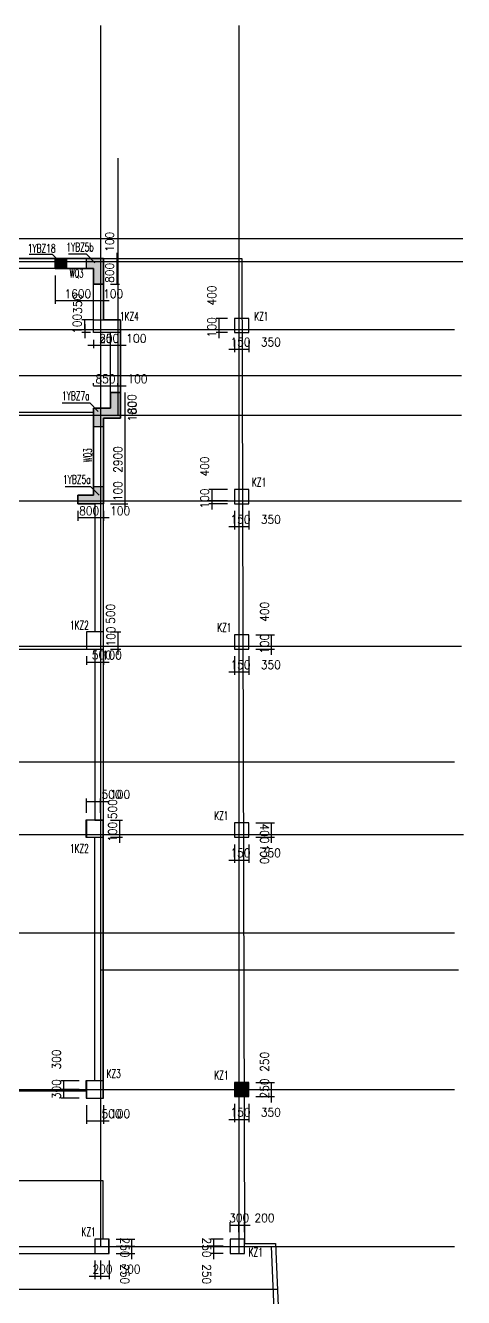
# Model space of a CAD drawing. Extents: x 387171 to 699106, y 11966 to 245688.
# Drawn here: x 649471 to 664839, y 194291 to 238913 of the extents above; entities that cross this region are included whole.
import ezdxf
from ezdxf.enums import TextEntityAlignment as Align

# ---------------------------------------------------------------- set-up
doc = ezdxf.new("R2010")
doc.units = 0
doc.header["$LTSCALE"] = 100
doc.header["$MEASUREMENT"] = 0
for name, color, linetype in [('b边缘构件', 235, 'Continuous'), ('COLU', 7, 'Continuous'), ('colu-主楼', 7, 'Continuous'), ('DIM', 3, 'Continuous'), ('DOTE', 253, 'Continuous'), ('HATCH', 254, 'Continuous'), ('h后浇带', 51, 'Continuous'), ('NUM', 7, 'Continuous'), ('Q-TEXT', 2, 'Continuous'), ('TEXT', 7, 'Continuous'), ('THIN', 7, 'Continuous'), ('wall-主楼', 2, 'Continuous'), ('Y阴影', 254, 'Continuous'), ('小尺寸', 4, 'Continuous'), ('柱标注', 2, 'Continuous')]:
    doc.layers.add(name, color=color, linetype=linetype)
doc.styles.get("Standard").update_dxf_attribs({"font": 'standard'})
doc.dimstyles.get("Standard").update_dxf_attribs({"dimtxt": 300, "dimasz": 100, "dimexe": 100, "dimexo": 250, "dimgap": 100, "dimtad": 0, "dimtoh": 1, "dimdec": 0, "dimdsep": 46, "dimcen": 0.09, "dimclrt": 7, "dimadec": 0, "dimazin": 0, "dimtfac": 1, "dimtdec": 4, "dimtofl": 0, "dimtmove": 0, "dimatfit": 3, "dimfxl": 1, "dimtolj": 1, "dimtzin": 0, "dimarcsym": 0})

# ---------------------------------------------------------------- blocks, each defined once
blk = doc.blocks.new('*D2260')
at = {"layer": '小尺寸', "color": 0, "linetype": 'ByBlock', "lineweight": -2}
for p, q in [((652108, 221888), (652108, 221537)), ((652208, 221888), (652208, 221537)), ((652408, 221637), (651908, 221637))]:
    blk.add_line(p, q, dxfattribs=at)
for points in [[(652108, 221637), (652008, 221620), (652008, 221653)], [(652208, 221637), (652308, 221653), (652308, 221620)]]:
    blk.add_solid(points, dxfattribs=at)
at = {"layer": '小尺寸', "color": 7, "linetype": 'Continuous', "lineweight": -2, "insert": (652798, 221887), "char_height": 300, "width": 476.67, "attachment_point": 5, "rotation": 360}
blk.add_mtext('100', dxfattribs=at)
blk = doc.blocks.new('*D2007')
at = {"layer": '小尺寸', "color": 0, "linetype": 'ByBlock', "lineweight": -2}
for p, q in [((651308, 221888), (651308, 221537)), ((652108, 221888), (652108, 221537)), ((652108, 221637), (651308, 221637))]:
    blk.add_line(p, q, dxfattribs=at)
for points in [[(651308, 221637), (651408, 221653), (651408, 221620)], [(652108, 221637), (652008, 221620), (652008, 221653)]]:
    blk.add_solid(points, dxfattribs=at)
at = {"layer": '小尺寸', "color": 7, "linetype": 'Continuous', "lineweight": -2, "insert": (651708, 221887), "char_height": 300, "width": 566.67, "attachment_point": 5, "rotation": 360}
blk.add_mtext('800', dxfattribs=at)
blk = doc.blocks.new('*D2186')
at = {"layer": '小尺寸', "color": 0, "linetype": 'ByBlock', "lineweight": -2}
for p, q in [((651858, 228238), (651451, 228238)), ((651758, 228138), (651451, 228138)), ((651551, 228438), (651551, 227938))]:
    blk.add_line(p, q, dxfattribs=at)
for points in [[(651551, 228238), (651534, 228338), (651567, 228338)], [(651551, 228138), (651567, 228038), (651534, 228038)]]:
    blk.add_solid(points, dxfattribs=at)
at = {"layer": '小尺寸', "color": 7, "linetype": 'Continuous', "lineweight": -2, "insert": (651286, 228443), "char_height": 300, "width": 476.67, "attachment_point": 5, "rotation": 90}
blk.add_mtext('100', dxfattribs=at)
blk = doc.blocks.new('*D3093')
at = {"layer": '小尺寸', "color": 0, "linetype": 'ByBlock', "lineweight": -2}
for p, q in [((653008, 227688), (652508, 227688)), ((652708, 227888), (652708, 227588)), ((652808, 227888), (652808, 227588))]:
    blk.add_line(p, q, dxfattribs=at)
for points in [[(652708, 227688), (652608, 227671), (652608, 227704)], [(652808, 227688), (652908, 227704), (652908, 227671)]]:
    blk.add_solid(points, dxfattribs=at)
at = {"layer": '小尺寸', "color": 7, "linetype": 'Continuous', "lineweight": -2, "insert": (653361, 227937), "char_height": 300, "width": 476.67, "attachment_point": 5, "rotation": 360}
blk.add_mtext('100', dxfattribs=at)
blk = doc.blocks.new('*D2681')
at = {"layer": '小尺寸', "color": 0, "linetype": 'ByBlock', "lineweight": -2}
for p, q in [((652108, 227888), (652108, 227588)), ((652708, 227688), (652108, 227688)), ((652708, 227888), (652708, 227588))]:
    blk.add_line(p, q, dxfattribs=at)
for points in [[(652108, 227688), (652208, 227704), (652208, 227671)], [(652708, 227688), (652608, 227671), (652608, 227704)]]:
    blk.add_solid(points, dxfattribs=at)
at = {"layer": '小尺寸', "color": 7, "linetype": 'Continuous', "lineweight": -2, "insert": (652408, 227938), "char_height": 300, "width": 556.67, "attachment_point": 5, "rotation": 360}
blk.add_mtext('600', dxfattribs=at)
blk = doc.blocks.new('*D3566')
at = {"layer": '小尺寸', "color": 0, "linetype": 'ByBlock', "lineweight": -2}
for p, q in [((652308, 227688), (651658, 227688)), ((651858, 227888), (651858, 227588)), ((652108, 227888), (652108, 227588))]:
    blk.add_line(p, q, dxfattribs=at)
for points in [[(651858, 227688), (651758, 227671), (651758, 227704)], [(652108, 227688), (652208, 227704), (652208, 227671)]]:
    blk.add_solid(points, dxfattribs=at)
at = {"layer": '小尺寸', "color": 7, "linetype": 'Continuous', "lineweight": -2, "insert": (652412, 227932), "char_height": 300, "width": 566.67, "attachment_point": 5, "rotation": 360}
blk.add_mtext('250', dxfattribs=at)
blk = doc.blocks.new('*D3197')
at = {"layer": '小尺寸', "color": 0, "linetype": 'ByBlock', "lineweight": -2}
for p, q in [((652458, 230737), (652776, 230737)), ((652676, 230937), (652676, 230437)), ((652458, 230637), (652776, 230637))]:
    blk.add_line(p, q, dxfattribs=at)
for points in [[(652676, 230737), (652660, 230837), (652693, 230837)], [(652676, 230637), (652693, 230537), (652660, 230537)]]:
    blk.add_solid(points, dxfattribs=at)
at = {"layer": '小尺寸', "color": 7, "linetype": 'Continuous', "lineweight": -2, "insert": (652426, 231327), "char_height": 300, "width": 476.67, "attachment_point": 5, "rotation": 90}
blk.add_mtext('100', dxfattribs=at)
blk = doc.blocks.new('*D4065')
at = {"layer": '小尺寸', "color": 0, "linetype": 'ByBlock', "lineweight": -2}
for p, q in [((652458, 230637), (652776, 230637)), ((652676, 230637), (652676, 229837)), ((652458, 229837), (652776, 229837))]:
    blk.add_line(p, q, dxfattribs=at)
for points in [[(652676, 230637), (652693, 230537), (652660, 230537)], [(652676, 229837), (652660, 229937), (652693, 229937)]]:
    blk.add_solid(points, dxfattribs=at)
at = {"layer": '小尺寸', "color": 7, "linetype": 'Continuous', "lineweight": -2, "insert": (652426, 230237), "char_height": 300, "width": 566.67, "attachment_point": 5, "rotation": 90}
blk.add_mtext('800', dxfattribs=at)
blk = doc.blocks.new('*D3678')
at = {"layer": '小尺寸', "color": 0, "linetype": 'ByBlock', "lineweight": -2}
for p, q in [((652108, 229588), (652108, 229152)), ((652208, 229588), (652208, 229152)), ((652408, 229252), (651908, 229252))]:
    blk.add_line(p, q, dxfattribs=at)
for points in [[(652108, 229252), (652008, 229236), (652008, 229269)], [(652208, 229252), (652308, 229269), (652308, 229236)]]:
    blk.add_solid(points, dxfattribs=at)
at = {"layer": '小尺寸', "color": 7, "linetype": 'Continuous', "lineweight": -2, "insert": (652546, 229502), "char_height": 300, "width": 476.67, "attachment_point": 5, "rotation": 360}
blk.add_mtext('100', dxfattribs=at)
blk = doc.blocks.new('*D11')
at = {"layer": '小尺寸', "color": 0, "linetype": 'ByBlock', "lineweight": -2}
for p, q in [((650508, 230138), (650508, 229152)), ((652108, 229588), (652108, 229152)), ((652108, 229252), (650508, 229252))]:
    blk.add_line(p, q, dxfattribs=at)
for points in [[(650508, 229252), (650608, 229269), (650608, 229236)], [(652108, 229252), (652008, 229236), (652008, 229269)]]:
    blk.add_solid(points, dxfattribs=at)
at = {"layer": '小尺寸', "color": 7, "linetype": 'Continuous', "lineweight": -2, "insert": (651308, 229502), "char_height": 300, "width": 685, "attachment_point": 5, "rotation": 360}
blk.add_mtext('1600', dxfattribs=at)
blk = doc.blocks.new('*D3955')
at = {"layer": '小尺寸', "color": 0, "linetype": 'ByBlock', "lineweight": -2}
for p, q in [((652958, 222238), (653065, 222238)), ((652965, 221938), (652965, 222438)), ((652458, 222138), (653065, 222138))]:
    blk.add_line(p, q, dxfattribs=at)
for points in [[(652965, 222238), (652948, 222338), (652982, 222338)], [(652965, 222138), (652982, 222038), (652948, 222038)]]:
    blk.add_solid(points, dxfattribs=at)
at = {"layer": '小尺寸', "color": 7, "linetype": 'Continuous', "lineweight": -2, "insert": (652715, 222576), "char_height": 300, "width": 476.67, "attachment_point": 5, "rotation": 90}
blk.add_mtext('100', dxfattribs=at)
blk = doc.blocks.new('*D115')
at = {"layer": '小尺寸', "color": 0, "linetype": 'ByBlock', "lineweight": -2}
for p, q in [((652965, 222238), (652965, 225138)), ((653058, 225138), (653065, 225138)), ((652958, 222238), (653065, 222238))]:
    blk.add_line(p, q, dxfattribs=at)
for points in [[(652965, 225138), (652982, 225038), (652948, 225038)], [(652965, 222238), (652948, 222338), (652982, 222338)]]:
    blk.add_solid(points, dxfattribs=at)
at = {"layer": '小尺寸', "color": 7, "linetype": 'Continuous', "lineweight": -2, "insert": (652715, 223688), "char_height": 300, "width": 775, "attachment_point": 5, "rotation": 90}
blk.add_mtext('2900', dxfattribs=at)
blk = doc.blocks.new('*D4432')
at = {"layer": '小尺寸', "color": 0, "linetype": 'ByBlock', "lineweight": -2}
for p, q in [((652965, 224938), (652965, 225438)), ((653058, 225238), (653065, 225238)), ((653058, 225138), (653065, 225138))]:
    blk.add_line(p, q, dxfattribs=at)
for points in [[(652965, 225238), (652948, 225338), (652982, 225338)], [(652965, 225138), (652982, 225038), (652948, 225038)]]:
    blk.add_solid(points, dxfattribs=at)
at = {"layer": '小尺寸', "color": 7, "linetype": 'Continuous', "lineweight": -2, "insert": (653222, 225377), "char_height": 300, "width": 476.67, "attachment_point": 5, "rotation": 90}
blk.add_mtext('100', dxfattribs=at)
blk = doc.blocks.new('*D614')
at = {"layer": '小尺寸', "color": 0, "linetype": 'ByBlock', "lineweight": -2}
for p, q in [((652965, 225238), (652965, 226038)), ((653058, 226038), (653065, 226038)), ((653058, 225238), (653065, 225238))]:
    blk.add_line(p, q, dxfattribs=at)
for points in [[(652965, 226038), (652982, 225938), (652948, 225938)], [(652965, 225238), (652948, 225338), (652982, 225338)]]:
    blk.add_solid(points, dxfattribs=at)
at = {"layer": '小尺寸', "color": 7, "linetype": 'Continuous', "lineweight": -2, "insert": (653207, 225632), "char_height": 300, "width": 566.67, "attachment_point": 5, "rotation": 90}
blk.add_mtext('800', dxfattribs=at)
blk = doc.blocks.new('*D370')
at = {"layer": '小尺寸', "color": 0, "linetype": 'ByBlock', "lineweight": -2}
for p, q in [((653008, 226264), (652508, 226264)), ((652708, 226288), (652708, 226364)), ((652808, 226288), (652808, 226364))]:
    blk.add_line(p, q, dxfattribs=at)
for points in [[(652708, 226264), (652608, 226248), (652608, 226281)], [(652808, 226264), (652908, 226281), (652908, 226248)]]:
    blk.add_solid(points, dxfattribs=at)
at = {"layer": '小尺寸', "color": 7, "linetype": 'Continuous', "lineweight": -2, "insert": (653398, 226514), "char_height": 300, "width": 476.67, "attachment_point": 5, "rotation": 360}
blk.add_mtext('100', dxfattribs=at)
blk = doc.blocks.new('*D1117')
at = {"layer": '小尺寸', "color": 0, "linetype": 'ByBlock', "lineweight": -2}
for p, q in [((651858, 226288), (651858, 226364)), ((652708, 226264), (651858, 226264)), ((652708, 226288), (652708, 226364))]:
    blk.add_line(p, q, dxfattribs=at)
for points in [[(651858, 226264), (651958, 226281), (651958, 226248)], [(652708, 226264), (652608, 226248), (652608, 226281)]]:
    blk.add_solid(points, dxfattribs=at)
at = {"layer": '小尺寸', "color": 7, "linetype": 'Continuous', "lineweight": -2, "insert": (652283, 226514), "char_height": 300, "width": 566.67, "attachment_point": 5, "rotation": 360}
blk.add_mtext('850', dxfattribs=at)
blk = doc.blocks.new('*D1266')
at = {"layer": '小尺寸', "color": 0, "linetype": 'ByBlock', "lineweight": -2}
for p, q in [((651608, 216788), (651608, 216483)), ((651608, 216583), (652108, 216583)), ((652108, 216788), (652108, 216483))]:
    blk.add_line(p, q, dxfattribs=at)
for points in [[(651608, 216583), (651708, 216599), (651708, 216566)], [(652108, 216583), (652008, 216566), (652008, 216599)]]:
    blk.add_solid(points, dxfattribs=at)
at = {"layer": '小尺寸', "color": 7, "linetype": 'Continuous', "lineweight": -2, "insert": (652146, 216831), "char_height": 300, "width": 566.67, "attachment_point": 5}
blk.add_mtext('500', dxfattribs=at)
blk = doc.blocks.new('*D1010')
at = {"layer": '小尺寸', "color": 0, "linetype": 'ByBlock', "lineweight": -2}
for p, q in [((651908, 216583), (652408, 216583)), ((652108, 216788), (652108, 216483)), ((652208, 216788), (652208, 216483))]:
    blk.add_line(p, q, dxfattribs=at)
for points in [[(652108, 216583), (652008, 216566), (652008, 216599)], [(652208, 216583), (652308, 216599), (652308, 216566)]]:
    blk.add_solid(points, dxfattribs=at)
at = {"layer": '小尺寸', "color": 7, "linetype": 'Continuous', "lineweight": -2, "insert": (652500, 216828), "char_height": 300, "width": 476.67, "attachment_point": 5}
blk.add_mtext('100', dxfattribs=at)
blk = doc.blocks.new('*D1762')
at = {"layer": '小尺寸', "color": 0, "linetype": 'ByBlock', "lineweight": -2}
for p, q in [((652718, 216838), (652718, 217338)), ((652458, 217138), (652818, 217138)), ((652458, 217038), (652818, 217038))]:
    blk.add_line(p, q, dxfattribs=at)
for points in [[(652718, 217138), (652701, 217238), (652734, 217238)], [(652718, 217038), (652734, 216938), (652701, 216938)]]:
    blk.add_solid(points, dxfattribs=at)
at = {"layer": '小尺寸', "color": 7, "linetype": 'Continuous', "lineweight": -2, "insert": (652468, 217476), "char_height": 300, "width": 476.67, "attachment_point": 5, "rotation": 90}
blk.add_mtext('100', dxfattribs=at)
blk = doc.blocks.new('*D1515')
at = {"layer": '小尺寸', "color": 0, "linetype": 'ByBlock', "lineweight": -2}
for p, q in [((652458, 217638), (652818, 217638)), ((652718, 217138), (652718, 217638)), ((652458, 217138), (652818, 217138))]:
    blk.add_line(p, q, dxfattribs=at)
for points in [[(652718, 217638), (652734, 217538), (652701, 217538)], [(652718, 217138), (652701, 217238), (652734, 217238)]]:
    blk.add_solid(points, dxfattribs=at)
at = {"layer": '小尺寸', "color": 7, "linetype": 'Continuous', "lineweight": -2, "insert": (652458, 218271), "char_height": 300, "width": 566.67, "attachment_point": 5, "rotation": 90}
blk.add_mtext('500', dxfattribs=at)
blk = doc.blocks.new('*D3690')
at = {"layer": '小尺寸', "color": 0, "linetype": 'ByBlock', "lineweight": -2}
for p, q in [((651608, 211288), (651608, 211791)), ((651608, 211691), (652108, 211691)), ((652108, 211288), (652108, 211791))]:
    blk.add_line(p, q, dxfattribs=at)
for points in [[(651608, 211691), (651708, 211707), (651708, 211674)], [(652108, 211691), (652008, 211674), (652008, 211707)]]:
    blk.add_solid(points, dxfattribs=at)
at = {"layer": '小尺寸', "color": 7, "linetype": 'Continuous', "lineweight": -2, "insert": (652491, 211941), "char_height": 300, "width": 566.67, "attachment_point": 5}
blk.add_mtext('500', dxfattribs=at)
blk = doc.blocks.new('*D8')
at = {"layer": '小尺寸', "color": 0, "linetype": 'ByBlock', "lineweight": -2}
for p, q in [((651908, 211691), (652408, 211691)), ((652108, 211288), (652108, 211791)), ((652208, 211288), (652208, 211791))]:
    blk.add_line(p, q, dxfattribs=at)
for points in [[(652108, 211691), (652008, 211674), (652008, 211707)], [(652208, 211691), (652308, 211707), (652308, 211674)]]:
    blk.add_solid(points, dxfattribs=at)
at = {"layer": '小尺寸', "color": 7, "linetype": 'Continuous', "lineweight": -2, "insert": (652798, 211941), "char_height": 300, "width": 476.67, "attachment_point": 5}
blk.add_mtext('100', dxfattribs=at)
blk = doc.blocks.new('*D4185')
at = {"layer": '小尺寸', "color": 0, "linetype": 'ByBlock', "lineweight": -2}
for p, q in [((652777, 210238), (652777, 210738)), ((652458, 210538), (652877, 210538)), ((652458, 210438), (652877, 210438))]:
    blk.add_line(p, q, dxfattribs=at)
for points in [[(652777, 210538), (652761, 210638), (652794, 210638)], [(652777, 210438), (652794, 210338), (652761, 210338)]]:
    blk.add_solid(points, dxfattribs=at)
at = {"layer": '小尺寸', "color": 7, "linetype": 'Continuous', "lineweight": -2, "insert": (652527, 210624), "char_height": 300, "width": 476.67, "attachment_point": 5, "rotation": 90}
blk.add_mtext('100', dxfattribs=at)
blk = doc.blocks.new('*D509')
at = {"layer": '小尺寸', "color": 0, "linetype": 'ByBlock', "lineweight": -2}
for p, q in [((652458, 211038), (652877, 211038)), ((652777, 210538), (652777, 211038)), ((652458, 210538), (652877, 210538))]:
    blk.add_line(p, q, dxfattribs=at)
for points in [[(652777, 211038), (652794, 210938), (652761, 210938)], [(652777, 210538), (652761, 210638), (652794, 210638)]]:
    blk.add_solid(points, dxfattribs=at)
at = {"layer": '小尺寸', "color": 7, "linetype": 'Continuous', "lineweight": -2, "insert": (652527, 211421), "char_height": 300, "width": 566.67, "attachment_point": 5, "rotation": 90}
blk.add_mtext('500', dxfattribs=at)
blk = doc.blocks.new('*D913')
at = {"layer": '小尺寸', "color": 0, "linetype": 'ByBlock', "lineweight": -2}
for p, q in [((651858, 228588), (651451, 228588)), ((651551, 228238), (651551, 228588)), ((651858, 228238), (651451, 228238))]:
    blk.add_line(p, q, dxfattribs=at)
for points in [[(651551, 228588), (651567, 228488), (651534, 228488)], [(651551, 228238), (651534, 228338), (651567, 228338)]]:
    blk.add_solid(points, dxfattribs=at)
at = {"layer": '小尺寸', "color": 7, "linetype": 'Continuous', "lineweight": -2, "insert": (651301, 229146), "char_height": 300, "width": 566.67, "attachment_point": 5, "rotation": 90}
blk.add_mtext('350', dxfattribs=at)
blk = doc.blocks.new('*D2493')
at = {"layer": 'DIM', "color": 0, "linetype": 'ByBlock', "lineweight": -2}
for p, q in [((656658, 196588), (656658, 196933)), ((656658, 196833), (656958, 196833)), ((656958, 196588), (656958, 196933))]:
    blk.add_line(p, q, dxfattribs=at)
for points in [[(656658, 196833), (656758, 196849), (656758, 196816)], [(656958, 196833), (656858, 196816), (656858, 196849)]]:
    blk.add_solid(points, dxfattribs=at)
at = {"layer": 'DIM', "color": 7, "linetype": 'Continuous', "lineweight": -2, "insert": (656973, 197083), "char_height": 300, "width": 566.67, "attachment_point": 5}
blk.add_mtext('300', dxfattribs=at)
blk = doc.blocks.new('*D3273')
at = {"layer": 'DIM', "color": 0, "linetype": 'ByBlock', "lineweight": -2}
for p, q in [((656758, 196833), (657358, 196833)), ((656958, 196588), (656958, 196933)), ((657158, 196588), (657158, 196933))]:
    blk.add_line(p, q, dxfattribs=at)
for points in [[(656958, 196833), (656858, 196816), (656858, 196849)], [(657158, 196833), (657258, 196849), (657258, 196816)]]:
    blk.add_solid(points, dxfattribs=at)
at = {"layer": 'DIM', "color": 7, "linetype": 'Continuous', "lineweight": -2, "insert": (657859, 197083), "char_height": 300, "width": 566.67, "attachment_point": 5}
blk.add_mtext('200', dxfattribs=at)
blk = doc.blocks.new('*D3037')
at = {"layer": 'DIM', "color": 0, "linetype": 'ByBlock', "lineweight": -2}
for p, q in [((656408, 196088), (655977, 196088)), ((656077, 195638), (656077, 196288)), ((656408, 195838), (655977, 195838))]:
    blk.add_line(p, q, dxfattribs=at)
for points in [[(656077, 196088), (656061, 196188), (656094, 196188)], [(656077, 195838), (656094, 195738), (656061, 195738)]]:
    blk.add_solid(points, dxfattribs=at)
at = {"layer": 'DIM', "color": 7, "linetype": 'Continuous', "lineweight": -2, "insert": (655827, 195112), "char_height": 300, "width": 566.67, "attachment_point": 5, "rotation": 270}
blk.add_mtext('250', dxfattribs=at)
blk = doc.blocks.new('*D3233')
at = {"layer": 'DIM', "color": 0, "linetype": 'ByBlock', "lineweight": -2}
for p, q in [((656408, 196338), (655977, 196338)), ((656077, 196088), (656077, 196338)), ((656408, 196088), (655977, 196088))]:
    blk.add_line(p, q, dxfattribs=at)
for points in [[(656077, 196338), (656094, 196238), (656061, 196238)], [(656077, 196088), (656061, 196188), (656094, 196188)]]:
    blk.add_solid(points, dxfattribs=at)
at = {"layer": 'DIM', "color": 7, "linetype": 'Continuous', "lineweight": -2, "insert": (655827, 196048), "char_height": 300, "width": 566.67, "attachment_point": 5, "rotation": 270}
blk.add_mtext('250', dxfattribs=at)
blk = doc.blocks.new('*D3971')
at = {"layer": 'DIM', "color": 0, "linetype": 'ByBlock', "lineweight": -2}
for p, q in [((651908, 195588), (651908, 194938)), ((652108, 195588), (652108, 194938)), ((651708, 195038), (652308, 195038))]:
    blk.add_line(p, q, dxfattribs=at)
for points in [[(651908, 195038), (651808, 195021), (651808, 195055)], [(652108, 195038), (652208, 195055), (652208, 195021)]]:
    blk.add_solid(points, dxfattribs=at)
at = {"layer": 'DIM', "color": 7, "linetype": 'Continuous', "lineweight": -2, "insert": (652173, 195288), "char_height": 300, "width": 566.67, "attachment_point": 5}
blk.add_mtext('200', dxfattribs=at)
blk = doc.blocks.new('*D4480')
at = {"layer": 'DIM', "color": 0, "linetype": 'ByBlock', "lineweight": -2}
for p, q in [((652108, 195588), (652108, 194938)), ((652408, 195588), (652408, 194938)), ((652108, 195038), (652408, 195038))]:
    blk.add_line(p, q, dxfattribs=at)
for points in [[(652108, 195038), (652208, 195055), (652208, 195021)], [(652408, 195038), (652308, 195021), (652308, 195055)]]:
    blk.add_solid(points, dxfattribs=at)
at = {"layer": 'DIM', "color": 7, "linetype": 'Continuous', "lineweight": -2, "insert": (653159, 195288), "char_height": 300, "width": 566.67, "attachment_point": 5}
blk.add_mtext('300', dxfattribs=at)
blk = doc.blocks.new('*D4115')
at = {"layer": 'DIM', "color": 0, "linetype": 'ByBlock', "lineweight": -2}
for p, q in [((652658, 196088), (653308, 196088)), ((653208, 195638), (653208, 196288)), ((652658, 195838), (653308, 195838))]:
    blk.add_line(p, q, dxfattribs=at)
for points in [[(653208, 196088), (653191, 196188), (653225, 196188)], [(653208, 195838), (653225, 195738), (653191, 195738)]]:
    blk.add_solid(points, dxfattribs=at)
at = {"layer": 'DIM', "color": 7, "linetype": 'Continuous', "lineweight": -2, "insert": (652958, 195112), "char_height": 300, "width": 566.67, "attachment_point": 5, "rotation": 270}
blk.add_mtext('250', dxfattribs=at)
blk = doc.blocks.new('*D447')
at = {"layer": 'DIM', "color": 0, "linetype": 'ByBlock', "lineweight": -2}
for p, q in [((652658, 196338), (653308, 196338)), ((653208, 196088), (653208, 196338)), ((652658, 196088), (653308, 196088))]:
    blk.add_line(p, q, dxfattribs=at)
for points in [[(653208, 196338), (653225, 196238), (653191, 196238)], [(653208, 196088), (653191, 196188), (653225, 196188)]]:
    blk.add_solid(points, dxfattribs=at)
at = {"layer": 'DIM', "color": 7, "linetype": 'Continuous', "lineweight": -2, "insert": (652958, 196048), "char_height": 300, "width": 566.67, "attachment_point": 5, "rotation": 270}
blk.add_mtext('250', dxfattribs=at)
blk = doc.blocks.new('*D2004')
at = {"layer": 'DIM', "color": 0, "linetype": 'ByBlock', "lineweight": -2}
for p, q in [((651358, 201888), (650708, 201888)), ((650808, 201888), (650808, 201588)), ((651358, 201588), (650708, 201588))]:
    blk.add_line(p, q, dxfattribs=at)
for points in [[(650808, 201888), (650825, 201788), (650791, 201788)], [(650808, 201588), (650791, 201688), (650825, 201688)]]:
    blk.add_solid(points, dxfattribs=at)
at = {"layer": 'DIM', "color": 7, "linetype": 'Continuous', "lineweight": -2, "insert": (650558, 202639), "char_height": 300, "width": 566.67, "attachment_point": 5, "rotation": 90}
blk.add_mtext('300', dxfattribs=at)
blk = doc.blocks.new('*D2751')
at = {"layer": 'DIM', "color": 0, "linetype": 'ByBlock', "lineweight": -2}
for p, q in [((651358, 201588), (650708, 201588)), ((651358, 201288), (650708, 201288)), ((650808, 201588), (650808, 201288))]:
    blk.add_line(p, q, dxfattribs=at)
for points in [[(650808, 201588), (650825, 201488), (650791, 201488)], [(650808, 201288), (650791, 201388), (650825, 201388)]]:
    blk.add_solid(points, dxfattribs=at)
at = {"layer": 'DIM', "color": 7, "linetype": 'Continuous', "lineweight": -2, "insert": (650558, 201603), "char_height": 300, "width": 566.67, "attachment_point": 5, "rotation": 90}
blk.add_mtext('300', dxfattribs=at)
blk = doc.blocks.new('*D2492')
at = {"layer": 'DIM', "color": 0, "linetype": 'ByBlock', "lineweight": -2}
for p, q in [((651608, 201038), (651608, 200388)), ((652108, 201038), (652108, 200388)), ((651608, 200488), (652108, 200488))]:
    blk.add_line(p, q, dxfattribs=at)
for points in [[(651608, 200488), (651708, 200505), (651708, 200471)], [(652108, 200488), (652008, 200471), (652008, 200505)]]:
    blk.add_solid(points, dxfattribs=at)
at = {"layer": 'DIM', "color": 7, "linetype": 'Continuous', "lineweight": -2, "insert": (652491, 200738), "char_height": 300, "width": 566.67, "attachment_point": 5}
blk.add_mtext('500', dxfattribs=at)
blk = doc.blocks.new('*D3271')
at = {"layer": 'DIM', "color": 0, "linetype": 'ByBlock', "lineweight": -2}
for p, q in [((652108, 201038), (652108, 200388)), ((652208, 201038), (652208, 200388)), ((651908, 200488), (652408, 200488))]:
    blk.add_line(p, q, dxfattribs=at)
for points in [[(652108, 200488), (652008, 200471), (652008, 200505)], [(652208, 200488), (652308, 200505), (652308, 200471)]]:
    blk.add_solid(points, dxfattribs=at)
at = {"layer": 'DIM', "color": 7, "linetype": 'Continuous', "lineweight": -2, "insert": (652798, 200738), "char_height": 300, "width": 476.67, "attachment_point": 5}
blk.add_mtext('100', dxfattribs=at)
blk = doc.blocks.new('*D3036')
at = {"layer": 'DIM', "color": 0, "linetype": 'ByBlock', "lineweight": -2}
for p, q in [((656808, 201088), (656808, 200438)), ((656958, 201088), (656958, 200438)), ((656608, 200538), (657158, 200538))]:
    blk.add_line(p, q, dxfattribs=at)
for points in [[(656808, 200538), (656708, 200521), (656708, 200555)], [(656958, 200538), (657058, 200555), (657058, 200521)]]:
    blk.add_solid(points, dxfattribs=at)
at = {"layer": 'DIM', "color": 7, "linetype": 'Continuous', "lineweight": -2, "insert": (657019, 200788), "char_height": 300, "width": 476.67, "attachment_point": 5}
blk.add_mtext('150', dxfattribs=at)
blk = doc.blocks.new('*D3229')
at = {"layer": 'DIM', "color": 0, "linetype": 'ByBlock', "lineweight": -2}
for p, q in [((656958, 201088), (656958, 200438)), ((657308, 201088), (657308, 200438)), ((656958, 200538), (657308, 200538))]:
    blk.add_line(p, q, dxfattribs=at)
for points in [[(656958, 200538), (657058, 200555), (657058, 200521)], [(657308, 200538), (657208, 200521), (657208, 200555)]]:
    blk.add_solid(points, dxfattribs=at)
at = {"layer": 'DIM', "color": 7, "linetype": 'Continuous', "lineweight": -2, "insert": (658084, 200788), "char_height": 300, "width": 566.67, "attachment_point": 5}
blk.add_mtext('350', dxfattribs=at)
blk = doc.blocks.new('*D3968')
at = {"layer": 'DIM', "color": 0, "linetype": 'ByBlock', "lineweight": -2}
for p, q in [((658108, 201138), (658108, 201788)), ((657558, 201588), (658208, 201588)), ((657558, 201338), (658208, 201338))]:
    blk.add_line(p, q, dxfattribs=at)
for points in [[(658108, 201588), (658091, 201688), (658125, 201688)], [(658108, 201338), (658125, 201238), (658091, 201238)]]:
    blk.add_solid(points, dxfattribs=at)
at = {"layer": 'DIM', "color": 7, "linetype": 'Continuous', "lineweight": -2, "insert": (657858, 201628), "char_height": 300, "width": 566.67, "attachment_point": 5, "rotation": 90}
blk.add_mtext('250', dxfattribs=at)
blk = doc.blocks.new('*D3735')
at = {"layer": 'DIM', "color": 0, "linetype": 'ByBlock', "lineweight": -2}
for p, q in [((657558, 201838), (658208, 201838)), ((658108, 201588), (658108, 201838)), ((657558, 201588), (658208, 201588))]:
    blk.add_line(p, q, dxfattribs=at)
for points in [[(658108, 201838), (658125, 201738), (658091, 201738)], [(658108, 201588), (658091, 201688), (658125, 201688)]]:
    blk.add_solid(points, dxfattribs=at)
at = {"layer": 'DIM', "color": 7, "linetype": 'Continuous', "lineweight": -2, "insert": (657858, 202564), "char_height": 300, "width": 566.67, "attachment_point": 5, "rotation": 90}
blk.add_mtext('250', dxfattribs=at)
blk = doc.blocks.new('*D4225')
at = {"layer": 'DIM', "color": 0, "linetype": 'ByBlock', "lineweight": -2}
for p, q in [((656808, 210188), (656808, 209538)), ((656958, 210188), (656958, 209538)), ((656608, 209638), (657158, 209638))]:
    blk.add_line(p, q, dxfattribs=at)
for points in [[(656808, 209638), (656708, 209621), (656708, 209655)], [(656958, 209638), (657058, 209655), (657058, 209621)]]:
    blk.add_solid(points, dxfattribs=at)
at = {"layer": 'DIM', "color": 7, "linetype": 'Continuous', "lineweight": -2, "insert": (657019, 209888), "char_height": 300, "width": 476.67, "attachment_point": 5}
blk.add_mtext('150', dxfattribs=at)
blk = doc.blocks.new('*D409')
at = {"layer": 'DIM', "color": 0, "linetype": 'ByBlock', "lineweight": -2}
for p, q in [((656958, 210188), (656958, 209538)), ((657308, 210188), (657308, 209538)), ((656958, 209638), (657308, 209638))]:
    blk.add_line(p, q, dxfattribs=at)
for points in [[(656958, 209638), (657058, 209655), (657058, 209621)], [(657308, 209638), (657208, 209621), (657208, 209655)]]:
    blk.add_solid(points, dxfattribs=at)
at = {"layer": 'DIM', "color": 7, "linetype": 'Continuous', "lineweight": -2, "insert": (658084, 209888), "char_height": 300, "width": 566.67, "attachment_point": 5}
blk.add_mtext('350', dxfattribs=at)
blk = doc.blocks.new('*D187')
at = {"layer": 'DIM', "color": 0, "linetype": 'ByBlock', "lineweight": -2}
for p, q in [((658108, 210238), (658108, 210738)), ((657558, 210538), (658208, 210538)), ((657558, 210438), (658208, 210438))]:
    blk.add_line(p, q, dxfattribs=at)
for points in [[(658108, 210538), (658091, 210638), (658125, 210638)], [(658108, 210438), (658125, 210338), (658091, 210338)]]:
    blk.add_solid(points, dxfattribs=at)
at = {"layer": 'DIM', "color": 7, "linetype": 'Continuous', "lineweight": -2, "insert": (657858, 209848), "char_height": 300, "width": 476.67, "attachment_point": 5, "rotation": 270}
blk.add_mtext('100', dxfattribs=at)
blk = doc.blocks.new('*D917')
at = {"layer": 'DIM', "color": 0, "linetype": 'ByBlock', "lineweight": -2}
for p, q in [((657558, 210938), (658208, 210938)), ((658108, 210538), (658108, 210938)), ((657558, 210538), (658208, 210538))]:
    blk.add_line(p, q, dxfattribs=at)
for points in [[(658108, 210938), (658125, 210838), (658091, 210838)], [(658108, 210538), (658091, 210638), (658125, 210638)]]:
    blk.add_solid(points, dxfattribs=at)
at = {"layer": 'DIM', "color": 7, "linetype": 'Continuous', "lineweight": -2, "insert": (657858, 210568), "char_height": 300, "width": 576.67, "attachment_point": 5, "rotation": 270}
blk.add_mtext('400', dxfattribs=at)
blk = doc.blocks.new('*D697')
at = {"layer": 'DIM', "color": 0, "linetype": 'ByBlock', "lineweight": -2}
for p, q in [((656558, 222638), (655908, 222638)), ((656558, 222238), (655908, 222238)), ((656008, 222638), (656008, 222238))]:
    blk.add_line(p, q, dxfattribs=at)
for points in [[(656008, 222638), (656025, 222538), (655991, 222538)], [(656008, 222238), (655991, 222338), (656025, 222338)]]:
    blk.add_solid(points, dxfattribs=at)
at = {"layer": 'DIM', "color": 7, "linetype": 'Continuous', "lineweight": -2, "insert": (655758, 223444), "char_height": 300, "width": 576.67, "attachment_point": 5, "rotation": 90}
blk.add_mtext('400', dxfattribs=at)
blk = doc.blocks.new('*D868')
at = {"layer": 'DIM', "color": 0, "linetype": 'ByBlock', "lineweight": -2}
for p, q in [((656558, 222238), (655908, 222238)), ((656008, 222438), (656008, 221938)), ((656558, 222138), (655908, 222138))]:
    blk.add_line(p, q, dxfattribs=at)
for points in [[(656008, 222238), (655991, 222338), (656025, 222338)], [(656008, 222138), (656025, 222038), (655991, 222038)]]:
    blk.add_solid(points, dxfattribs=at)
at = {"layer": 'DIM', "color": 7, "linetype": 'Continuous', "lineweight": -2, "insert": (655758, 222324), "char_height": 300, "width": 476.67, "attachment_point": 5, "rotation": 90}
blk.add_mtext('100', dxfattribs=at)
blk = doc.blocks.new('*D1630')
at = {"layer": 'DIM', "color": 0, "linetype": 'ByBlock', "lineweight": -2}
for p, q in [((656808, 221888), (656808, 221238)), ((656958, 221888), (656958, 221238)), ((656608, 221338), (657158, 221338))]:
    blk.add_line(p, q, dxfattribs=at)
for points in [[(656808, 221338), (656708, 221321), (656708, 221355)], [(656958, 221338), (657058, 221355), (657058, 221321)]]:
    blk.add_solid(points, dxfattribs=at)
at = {"layer": 'DIM', "color": 7, "linetype": 'Continuous', "lineweight": -2, "insert": (657019, 221588), "char_height": 300, "width": 476.67, "attachment_point": 5}
blk.add_mtext('150', dxfattribs=at)
blk = doc.blocks.new('*D1390')
at = {"layer": 'DIM', "color": 0, "linetype": 'ByBlock', "lineweight": -2}
for p, q in [((656958, 221888), (656958, 221238)), ((657308, 221888), (657308, 221238)), ((656958, 221338), (657308, 221338))]:
    blk.add_line(p, q, dxfattribs=at)
for points in [[(656958, 221338), (657058, 221355), (657058, 221321)], [(657308, 221338), (657208, 221321), (657208, 221355)]]:
    blk.add_solid(points, dxfattribs=at)
at = {"layer": 'DIM', "color": 7, "linetype": 'Continuous', "lineweight": -2, "insert": (658084, 221588), "char_height": 300, "width": 566.67, "attachment_point": 5}
blk.add_mtext('350', dxfattribs=at)
blk = doc.blocks.new('*D2151')
at = {"layer": 'DIM', "color": 0, "linetype": 'ByBlock', "lineweight": -2}
for p, q in [((656808, 216788), (656808, 216138)), ((656958, 216788), (656958, 216138)), ((656608, 216238), (657158, 216238))]:
    blk.add_line(p, q, dxfattribs=at)
for points in [[(656808, 216238), (656708, 216221), (656708, 216255)], [(656958, 216238), (657058, 216255), (657058, 216221)]]:
    blk.add_solid(points, dxfattribs=at)
at = {"layer": 'DIM', "color": 7, "linetype": 'Continuous', "lineweight": -2, "insert": (657019, 216488), "char_height": 300, "width": 476.67, "attachment_point": 5}
blk.add_mtext('150', dxfattribs=at)
blk = doc.blocks.new('*D1761')
at = {"layer": 'DIM', "color": 0, "linetype": 'ByBlock', "lineweight": -2}
for p, q in [((656958, 216788), (656958, 216138)), ((657308, 216788), (657308, 216138)), ((656958, 216238), (657308, 216238))]:
    blk.add_line(p, q, dxfattribs=at)
for points in [[(656958, 216238), (657058, 216255), (657058, 216221)], [(657308, 216238), (657208, 216221), (657208, 216255)]]:
    blk.add_solid(points, dxfattribs=at)
at = {"layer": 'DIM', "color": 7, "linetype": 'Continuous', "lineweight": -2, "insert": (658084, 216488), "char_height": 300, "width": 566.67, "attachment_point": 5}
blk.add_mtext('350', dxfattribs=at)
blk = doc.blocks.new('*D2665')
at = {"layer": 'DIM', "color": 0, "linetype": 'ByBlock', "lineweight": -2}
for p, q in [((658108, 216838), (658108, 217338)), ((657558, 217138), (658208, 217138)), ((657558, 217038), (658208, 217038))]:
    blk.add_line(p, q, dxfattribs=at)
for points in [[(658108, 217138), (658091, 217238), (658125, 217238)], [(658108, 217038), (658125, 216938), (658091, 216938)]]:
    blk.add_solid(points, dxfattribs=at)
at = {"layer": 'DIM', "color": 7, "linetype": 'Continuous', "lineweight": -2, "insert": (657858, 217224), "char_height": 300, "width": 476.67, "attachment_point": 5, "rotation": 90}
blk.add_mtext('100', dxfattribs=at)
blk = doc.blocks.new('*D2863')
at = {"layer": 'DIM', "color": 0, "linetype": 'ByBlock', "lineweight": -2}
for p, q in [((657558, 217538), (658208, 217538)), ((658108, 217138), (658108, 217538)), ((657558, 217138), (658208, 217138))]:
    blk.add_line(p, q, dxfattribs=at)
for points in [[(658108, 217538), (658125, 217438), (658091, 217438)], [(658108, 217138), (658091, 217238), (658125, 217238)]]:
    blk.add_solid(points, dxfattribs=at)
at = {"layer": 'DIM', "color": 7, "linetype": 'Continuous', "lineweight": -2, "insert": (657858, 218344), "char_height": 300, "width": 576.67, "attachment_point": 5, "rotation": 90}
blk.add_mtext('400', dxfattribs=at)
blk = doc.blocks.new('*D3179')
at = {"layer": 'DIM', "color": 0, "linetype": 'ByBlock', "lineweight": -2}
for p, q in [((656808, 227888), (656808, 227456)), ((656958, 227888), (656958, 227456)), ((656608, 227556), (657158, 227556))]:
    blk.add_line(p, q, dxfattribs=at)
for points in [[(656808, 227556), (656708, 227539), (656708, 227572)], [(656958, 227556), (657058, 227572), (657058, 227539)]]:
    blk.add_solid(points, dxfattribs=at)
at = {"layer": 'DIM', "color": 7, "linetype": 'Continuous', "lineweight": -2, "insert": (657019, 227806), "char_height": 300, "width": 476.67, "attachment_point": 5}
blk.add_mtext('150', dxfattribs=at)
blk = doc.blocks.new('*D2777')
at = {"layer": 'DIM', "color": 0, "linetype": 'ByBlock', "lineweight": -2}
for p, q in [((656958, 227888), (656958, 227456)), ((657308, 227888), (657308, 227456)), ((656958, 227556), (657308, 227556))]:
    blk.add_line(p, q, dxfattribs=at)
for points in [[(656958, 227556), (657058, 227572), (657058, 227539)], [(657308, 227556), (657208, 227539), (657208, 227572)]]:
    blk.add_solid(points, dxfattribs=at)
at = {"layer": 'DIM', "color": 7, "linetype": 'Continuous', "lineweight": -2, "insert": (658084, 227806), "char_height": 300, "width": 566.67, "attachment_point": 5}
blk.add_mtext('350', dxfattribs=at)
blk = doc.blocks.new('*D3663')
at = {"layer": 'DIM', "color": 0, "linetype": 'ByBlock', "lineweight": -2}
for p, q in [((656558, 228638), (656158, 228638)), ((656258, 228638), (656258, 228238)), ((656558, 228238), (656158, 228238))]:
    blk.add_line(p, q, dxfattribs=at)
for points in [[(656258, 228638), (656275, 228538), (656241, 228538)], [(656258, 228238), (656241, 228338), (656275, 228338)]]:
    blk.add_solid(points, dxfattribs=at)
at = {"layer": 'DIM', "color": 7, "linetype": 'Continuous', "lineweight": -2, "insert": (656008, 229444), "char_height": 300, "width": 576.67, "attachment_point": 5, "rotation": 90}
blk.add_mtext('400', dxfattribs=at)
blk = doc.blocks.new('*D3280')
at = {"layer": 'DIM', "color": 0, "linetype": 'ByBlock', "lineweight": -2}
for p, q in [((656558, 228238), (656158, 228238)), ((656558, 228138), (656158, 228138)), ((656258, 228438), (656258, 227938))]:
    blk.add_line(p, q, dxfattribs=at)
for points in [[(656258, 228238), (656241, 228338), (656275, 228338)], [(656258, 228138), (656275, 228038), (656241, 228038)]]:
    blk.add_solid(points, dxfattribs=at)
at = {"layer": 'DIM', "color": 7, "linetype": 'Continuous', "lineweight": -2, "insert": (656008, 228324), "char_height": 300, "width": 476.67, "attachment_point": 5, "rotation": 90}
blk.add_mtext('100', dxfattribs=at)
blk = doc.blocks.new('后浇带现场')
at = {"color": 6, "lineweight": 30}
blk.add_lwpolyline([(775670, 730852), (815757, 730852), (815757, 721630), (841315, 721630)], dxfattribs=at)
at = {"layer": 'h后浇带', "color": 1}
blk.add_line((815757, 721630), (841315, 721630), dxfattribs=at)

msp = doc.modelspace()

# ---------------------------------------------------------------- hatches: boundary and pattern name
at = {"layer": 'HATCH'}
msp.add_hatch(color=256, dxfattribs=at).paths.add_polyline_path([(656808.1, 201337.9), (657308.1, 201337.9), (657308.1, 201837.9), (656808.1, 201837.9)], flags=0)
at = {"layer": 'Y阴影'}
for points in [[(650908.1, 230737.9), (650908.1, 230387.9), (650508.1, 230387.9), (650508.1, 230737.9)], [(652208.1, 230737.9), (652208.1, 229837.9), (651858.1, 229837.9), (651858.1, 230387.9), (651608.1, 230387.9), (651608.1, 230737.9)], [(652808.1, 226037.9), (652808.1, 225137.9), (652208.1, 225137.9), (652208.1, 224837.9), (651858.1, 224837.9), (651858.1, 225487.9), (652458.1, 225487.9), (652458.1, 226037.9)], [(652208.1, 222137.9), (651308.1, 222137.9), (651308.1, 222437.9), (651858.1, 222437.9), (651858.1, 222737.9), (652208.1, 222737.9)]]:
    msp.add_hatch(color=256, dxfattribs=at).paths.add_polyline_path(points, flags=0)

# ---------------------------------------------------------------- linework, layer by layer
at = {"color": 6, "lineweight": 30}
for points in [[(476181.3, 232428.8), (494258.1, 233154.4), (494258.1, 231537.9), (540808.1, 231537.9), (540808.1, 232387.9), (590208.1, 232387.9), (590208.1, 232187.9), (593108.1, 232187.9), (593108.1, 230737.9), (608058.1, 230737.9), (608058.1, 231687.9), (648158.1, 231687.9), (648158.1, 230737.9), (657058.1, 230737.9), (657158.1, 196187.9), (658248.2, 196187.9), (663075.9, 83077.9), (659946, 47787.8), (654318.1, 48286.9), (653832.2, 42808.4), (496133.5, 56794.9), (482757.4, 68610.1), (476181.3, 232428.8)], [(651895.3, 211038.9), (651595.3, 211038.9), (651595.3, 210438.9), (651895.3, 210438.9), (651895.3, 201888.9), (651595.3, 201888.9), (651596.1, 201288.9), (652195.3, 201288.9), (652195.2, 211038.9), (651595.3, 211038.9)], [(646995.3, 201338.9), (646695.3, 201338.9), (646695.3, 196338.9), (646595.3, 196338.9), (646595.3, 195838.9), (652395.3, 195838.9), (652395.3, 196338.9), (652195.3, 196338.9), (652195.3, 198388.9), (646995.3, 198388.9), (646995.3, 201338.9)]]:
    msp.add_lwpolyline(points, dxfattribs=at)
at = {"color": 2, "lineweight": 30}
for points in [[(645108.1, 231687.9), (648158.1, 231687.9), (648158.1, 230737.9), (652208.1, 230737.9), (652208.1, 228588.6), (652808.1, 228588.6), (652808.1, 226037.9), (652458.1, 226037.9), (652458.1, 228137.9), (651858.1, 228137.9), (651858.1, 230387.9), (647808.1, 230387.9), (647808.1, 231337.9), (645421.1, 231337.9), (645108.1, 231337.9), (645108.1, 231687.9)], [(652808.1, 226037.9), (652458.1, 226037.9), (652458.1, 225487.9), (651858.1, 225487.9), (651858.1, 222437.9), (651308.1, 222437.9), (651308.1, 222137.9), (651908.1, 222137.9), (651908.1, 217637.9), (651608.1, 217637.9), (651608.1, 217037.9), (651908.1, 217037.9), (651908.1, 211037.9), (652208.1, 211037.9), (652207.8, 225137.9), (652808.1, 225137.9), (652808.1, 226037.9)]]:
    msp.add_lwpolyline(points, dxfattribs=at)
at = {"color": 1, "lineweight": 30}
msp.add_lwpolyline([(608308.1, 217037.9), (652208.1, 217037.9), (652208.1, 225137.9), (652808.1, 225137.9), (652808.1, 228587.9), (652208.1, 228587.9), (652208.1, 230737.9), (648158.1, 230737.9)], dxfattribs=at)
at = {"color": 4, "lineweight": 30}
for points in [[(652808.1, 226037.9), (652458.1, 226037.9), (652458.1, 225487.9), (651858.1, 225487.9), (651858.1, 225337.9), (641908.1, 225337.9)], [(647108.1, 201537.9), (651608.1, 201537.9), (651608.8, 201287.9), (652208.1, 201287.9), (652207.8, 225137.9), (652808.1, 225137.9), (652808.1, 226037.9)]]:
    msp.add_lwpolyline(points, dxfattribs=at)
at = {"layer": 'b边缘构件'}
for points in [[(650508.1, 230737.9), (650508.1, 230387.9)], [(650908.1, 230737.9), (650908.1, 230387.9), (650508.1, 230387.9), (650508.1, 230737.9), (650908.1, 230737.9)], [(652208.1, 230737.9), (652208.1, 229837.9), (651858.1, 229837.9), (651858.1, 230387.9), (651608.1, 230387.9), (651608.1, 230737.9), (652208.1, 230737.9)], [(652208.1, 229837.9), (652208.1, 230737.9)], [(651858.1, 229837.9), (651858.1, 230387.9)], [(651858.1, 229837.9), (652208.1, 229837.9)], [(652808.1, 226037.9), (652808.1, 225137.9), (652208.1, 225137.9), (652208.1, 224837.9), (651858.1, 224837.9), (651858.1, 225487.9), (652458.1, 225487.9), (652458.1, 226037.9), (652808.1, 226037.9)], [(652458.1, 225487.9), (652458.1, 226037.9)], [(652808.1, 226037.9), (652458.1, 226037.9)], [(652808.1, 225137.9), (652808.1, 226037.9)], [(652458.1, 225487.9), (651858.1, 225487.9)], [(652808.1, 225137.9), (652208.1, 225137.9)], [(652208.1, 222137.9), (651308.1, 222137.9), (651308.1, 222437.9), (651858.1, 222437.9), (651858.1, 222737.9), (652208.1, 222737.9), (652208.1, 222137.9)]]:
    msp.add_lwpolyline(points, dxfattribs=at)
at = {"layer": 'COLU'}
for points in [[(656808.1, 228137.9), (657308.1, 228137.9), (657308.1, 228637.9), (656808.1, 228637.9)], [(656808.1, 222137.9), (657308.1, 222137.9), (657308.1, 222637.9), (656808.1, 222637.9)], [(656808.1, 217037.9), (657308.1, 217037.9), (657308.1, 217537.9), (656808.1, 217537.9)], [(656808.1, 210437.9), (657308.1, 210437.9), (657308.1, 210937.9), (656808.1, 210937.9)], [(652208.1, 201287.9), (652208.1, 201887.9), (651608.1, 201887.9), (651608.1, 201287.9)], [(656808.1, 201337.9), (657308.1, 201337.9), (657308.1, 201837.9), (656808.1, 201837.9)], [(651908.1, 195837.9), (652408.1, 195837.9), (652408.1, 196337.9), (651908.1, 196337.9)], [(656658.1, 195837.9), (657158.1, 195837.9), (657158.1, 196337.9), (656658.1, 196337.9)]]:
    msp.add_lwpolyline(points, close=True, dxfattribs=at)
at = {"layer": 'colu-主楼'}
for points in [[(651858.1, 228137.9), (651858.1, 228587.9), (652808.1, 228587.9), (652808.1, 228137.9)], [(652208.1, 217037.9), (652208.1, 217637.9), (651608.1, 217637.9), (651608.1, 217037.9)], [(652208.1, 210437.9), (652208.1, 211037.9), (651608.1, 211037.9), (651608.1, 210437.9)]]:
    msp.add_lwpolyline(points, close=True, dxfattribs=at)
at = {"layer": 'DOTE'}
for p, q in [((652108.1, 238913.1), (652108.1, 196087.9)), ((656958.1, 238913.1), (656958.1, 195837.9)), ((652708.1, 234260.7), (652708.1, 225237.9)), ((608308.1, 231437.9), (664810.3, 231437.9)), ((590108.1, 230637.9), (664810.3, 230637.9)), ((664518.6, 228237.9), (647908.1, 228237.9)), ((599084.7, 226637.9), (664768.6, 226637.9)), ((599084.7, 225237.9), (664768.6, 225237.9)), ((602058.1, 222237.9), (664768.6, 222237.9)), ((608408.1, 217137.9), (664768.6, 217137.9)), ((488717.2, 213087.9), (664518.6, 213087.9)), ((642508.1, 210537.9), (664839.1, 210537.9)), ((488958, 207087.9), (664518.6, 207087.9)), ((652108.1, 205787.9), (664661.7, 205787.9)), ((545881.1, 201587.9), (664518.6, 201587.9)), ((534043.3, 196087.9), (664518.6, 196087.9)), ((662925.6, 83081.3), (658102.3, 196087.9))]:
    msp.add_line(p, q, dxfattribs=at)
at = {"layer": 'THIN', "color": 200}
for p, q in [((649598.6, 230887.9), (650408.1, 230887.9)), ((650708.1, 230587.9), (650408.1, 230887.9)), ((650753.5, 225670), (651726.4, 225670)), ((652026.4, 225370), (651726.4, 225670)), ((650862.9, 222737.9), (651758.1, 222737.9)), ((652058.1, 222437.9), (651758.1, 222737.9))]:
    msp.add_line(p, q, dxfattribs=at)
msp.add_lwpolyline([(651908.1, 230587.9), (651608.1, 230887.9), (650978.1, 230887.9)], dxfattribs=at)
at = {"layer": 'wall-主楼'}
for points in [[(652208.1, 229837.9), (652208.1, 230737.9), (650508.1, 230737.9), (650508.1, 230387.9), (651858.1, 230387.9), (651858.1, 229837.9)], [(651858.1, 225487.9), (652458.1, 225487.9), (652458.1, 226037.9), (652808.1, 226037.9), (652808.1, 225137.9), (652208.1, 225137.9), (652208.1, 222137.9), (651308.1, 222137.9), (651308.1, 222437.9), (651858.1, 222437.9)]]:
    msp.add_lwpolyline(points, close=True, dxfattribs=at)

# ---------------------------------------------------------------- block references
at = {"color": 3, "lineweight": 30}
msp.add_blockref('后浇带现场', (-182998.7, -527042.1), dxfattribs=at)

# ---------------------------------------------------------------- texts
at = {"layer": 'NUM', "color": 200, "width": 0.7}
for s, p in [('KZ1', (657414.1, 222744)), ('KZ1', (656196.5, 217644)), ('KZ1', (656091.1, 211044)), ('KZ3', (652314.1, 201994)), ('KZ1', (656093.4, 201944)), ('KZ1', (651436, 196444)), ('KZ1', (657298, 195730.9))]:
    msp.add_text(s, height=300, dxfattribs=at).set_placement(p)
at = {"layer": 'Q-TEXT', "color": 3, "width": 0.6}
msp.add_text('WQ3', height=300, dxfattribs=at).set_placement((651024.4, 230069.7))
msp.add_text('WQ3', height=300, rotation=90, dxfattribs=at).set_placement((651805.3, 223592.9))
at = {"layer": 'TEXT', "color": 200, "width": 0.7}
for s, p in [('1YBZ18', (649553.5, 230944.3)), ('1YBZ5b', (650902.3, 230987.9)), ('1YBZ7a', (650752, 225770)), ('1YBZ5a', (650789.7, 222837.9))]:
    msp.add_text(s, height=300, rotation=360, dxfattribs=at).set_placement(p)
at = {"layer": '柱标注', "color": 200, "width": 0.7}
for s, p in [('1KZ4', (653113.7, 228710.8)), ('KZ1', (657744.3, 228710.8)), ('1KZ2', (651361.9, 217877.7)), ('1KZ2', (651361.9, 210046))]:
    msp.add_text(s, height=300, dxfattribs=at).set_placement(p, align=Align.MIDDLE_CENTER)

# ---------------------------------------------------------------- dimensions: what is measured, and where the dimension line sits
at = {"layer": 'DIM', "color": 200}
for base, p1, p2, picture, middle in [((656258, 228237.9), (656808.1, 228637.9), (656808.1, 228237.9), '*D3663', (656008, 228856)), ((656258, 228137.9), (656808.1, 228237.9), (656808.1, 228137.9), '*D3280', (656008, 227936))]:
    dim = msp.add_linear_dim(base=base, p1=p1, p2=p2, angle=90, dimstyle='Standard', dxfattribs=at)
    dim.commit()
    dim.dimension.update_dxf_attribs({"geometry": picture, "text_midpoint": middle})
for base, p1, p2, picture, middle in [((656958.1, 227555.7), (656808.1, 228137.9), (656958.1, 228137.9), '*D3179', (656606.1, 227805.7)), ((657308.1, 227555.7), (656958.1, 228137.9), (657308.1, 228137.9), '*D2777', (657526.1, 227805.7))]:
    dim = msp.add_linear_dim(base=base, p1=p1, p2=p2, dimstyle='Standard', dxfattribs=at)
    dim.commit()
    dim.dimension.update_dxf_attribs({"geometry": picture, "text_midpoint": middle})
for p1, p2, distance, picture, middle in [((656808.1, 222637.9), (656808.1, 222237.9), -800, '*D697', (655758.1, 222856)), ((656808.1, 222237.9), (656808.1, 222137.9), -800, '*D868', (655758.1, 221936)), ((656808.1, 222137.9), (656958.1, 222137.9), -800, '*D1630', (656606.1, 221587.9)), ((656958.1, 222137.9), (657308.1, 222137.9), -800, '*D1390', (657526.1, 221587.9)), ((657308.1, 217137.9), (657308.1, 217537.9), -800, '*D2863', (657858.1, 217756)), ((657308.1, 217037.9), (657308.1, 217137.9), -800, '*D2665', (657858.1, 216836)), ((656808.1, 217037.9), (656958.1, 217037.9), -800, '*D2151', (656606.1, 216487.9)), ((656958.1, 217037.9), (657308.1, 217037.9), -800, '*D1761', (657526.1, 216487.9)), ((657308.1, 210537.9), (657308.1, 210937.9), -800, '*D917', (657858.1, 211156)), ((657308.1, 210437.9), (657308.1, 210537.9), -800, '*D187', (657858.1, 210236)), ((656808.1, 210437.9), (656958.1, 210437.9), -800, '*D4225', (656606.1, 209887.9)), ((656958.1, 210437.9), (657308.1, 210437.9), -800, '*D409', (657526.1, 209887.9)), ((651608.1, 201887.9), (651608.1, 201587.9), -800, '*D2004', (650558.1, 202106)), ((657308.1, 201587.9), (657308.1, 201837.9), -800, '*D3735', (657858.1, 202056)), ((651608.1, 201587.9), (651608.1, 201287.9), -800, '*D2751', (650558.1, 201069.9)), ((657308.1, 201337.9), (657308.1, 201587.9), -800, '*D3968', (657858.1, 201119.9)), ((651608.1, 201287.9), (652108.1, 201287.9), -800, '*D2492', (651858.1, 200737.9)), ((652108.1, 201287.9), (652208.1, 201287.9), -800, '*D3271', (652410, 200737.9)), ((656808.1, 201337.9), (656958.1, 201337.9), -800, '*D3036', (656606.1, 200787.9)), ((656958.1, 201337.9), (657308.1, 201337.9), -800, '*D3229', (657526.1, 200787.9)), ((656658.1, 196337.9), (656958.1, 196337.9), 494.9, '*D2493', (656440, 197082.8)), ((656958.1, 196337.9), (657158.1, 196337.9), 494.9, '*D3273', (657376.1, 197082.8)), ((652408.1, 196087.9), (652408.1, 196337.9), -800, '*D447', (652958.1, 196556)), ((656658.1, 196087.9), (656658.1, 196337.9), 580.9, '*D3233', (655827.2, 196556)), ((652408.1, 195837.9), (652408.1, 196087.9), -800, '*D4115', (652958.1, 195619.9)), ((656658.1, 195837.9), (656658.1, 196087.9), 580.9, '*D3037', (655827.2, 195619.9)), ((651908.1, 195837.9), (652108.1, 195837.9), -800, '*D3971', (651690, 195287.9)), ((652108.1, 195837.9), (652408.1, 195837.9), -800, '*D4480', (652626.1, 195287.9))]:
    dim = msp.add_aligned_dim(p1=p1, p2=p2, distance=distance, dimstyle='Standard', dxfattribs=at)
    dim.commit()
    dim.dimension.update_dxf_attribs({"geometry": picture, "text_midpoint": middle})
at = {"layer": '小尺寸'}
for base, p1, p2, angle, picture, middle in [((652676.4, 230636.7), (652208.1, 230736.7), (652208.1, 230636.7), 90, '*D3197', (652426.4, 230938.6)), ((650508.1, 229252.5), (652108.1, 229837.9), (650508.1, 230387.9), 180, '*D11', (651308.1, 229502.5)), ((652676.4, 229836.7), (652208.1, 230636.7), (652208.1, 229836.7), 90, '*D4065', (652426.4, 230236.7)), ((652108.1, 229252.5), (652208.1, 229837.9), (652108.1, 229837.9), 180, '*D3678', (652158.1, 229502.5)), ((651550.6, 228587.9), (652108.1, 228237.9), (652108.1, 228587.9), 90, '*D913', (651300.6, 228587.9)), ((651550.6, 228137.9), (652108.1, 228237.9), (652008.1, 228137.9), 90, '*D2186', (651285.6, 228055.1)), ((651858.1, 227687.5), (652108.1, 228137.9), (651858.1, 228137.9), 180, '*D3566', (651904, 227931.6)), ((652108.1, 227687.5), (652708.1, 228137.9), (652108.1, 228137.9), 180, '*D2681', (652408.1, 227937.5)), ((652708.1, 227687.5), (652808.1, 228137.9), (652708.1, 228137.9), 180, '*D3093', (652972.6, 227937.3)), ((651858.1, 226264.3), (652708.1, 226037.9), (651858.1, 226037.9), 180, '*D1117', (652283.1, 226514.3)), ((652708.1, 226264.3), (652808.1, 226037.9), (652708.1, 226037.9), 180, '*D370', (653010, 226514.3)), ((652965, 226037.9), (652808.1, 225237.9), (652808.1, 226037.9), 90, '*D614', (653207.5, 225632.4)), ((652965, 225237.9), (652808.1, 225137.9), (652808.1, 225237.9), 90, '*D4432', (653221.5, 224988.6)), ((652965, 225137.9), (652708.1, 222237.9), (652808.1, 225137.9), 90, '*D115', (652715, 223687.9)), ((652965, 222237.9), (652208.1, 222137.9), (652708.1, 222237.9), 90, '*D3955', (652715, 222187.9)), ((651308.1, 221636.6), (652108.1, 222137.9), (651308.1, 222137.9), 180, '*D2007', (651708.1, 221886.6)), ((652108.1, 221636.6), (652208.1, 222137.9), (652108.1, 222137.9), 180, '*D2260', (652410, 221886.6)), ((652717.7, 217637.9), (652208.1, 217137.9), (652208.1, 217637.9), 90, '*D1515', (652458.1, 217637.9)), ((652717.7, 217137.9), (652208.1, 217037.9), (652208.1, 217137.9), 90, '*D1762', (652467.7, 217087.9)), ((652777.4, 211037.9), (652208.1, 210537.9), (652208.1, 211037.9), 90, '*D509', (652527.4, 210787.9)), ((652777.4, 210537.9), (652208.1, 210437.9), (652208.1, 210537.9), 90, '*D4185', (652527.4, 210236))]:
    dim = msp.add_linear_dim(base=base, p1=p1, p2=p2, angle=angle, dimstyle='Standard', dxfattribs=at)
    dim.commit()
    dim.dimension.update_dxf_attribs({"geometry": picture, "text_midpoint": middle})
for base, p1, p2, picture, middle in [((652108.1, 216582.6), (651608.1, 217037.9), (652108.1, 217037.9), '*D1266', (651512.7, 216830.9)), ((652208.1, 216582.6), (652108.1, 217037.9), (652208.1, 217037.9), '*D1010', (652112, 216828.1)), ((652108.1, 211690.7), (651608.1, 211037.9), (652108.1, 211037.9), '*D3690', (651858.1, 211940.7)), ((652208.1, 211690.7), (652108.1, 211037.9), (652208.1, 211037.9), '*D8', (652410, 211940.7))]:
    dim = msp.add_linear_dim(base=base, p1=p1, p2=p2, dimstyle='Standard', dxfattribs=at)
    dim.commit()
    dim.dimension.update_dxf_attribs({"geometry": picture, "text_midpoint": middle})

doc.saveas('drawing.dxf')
